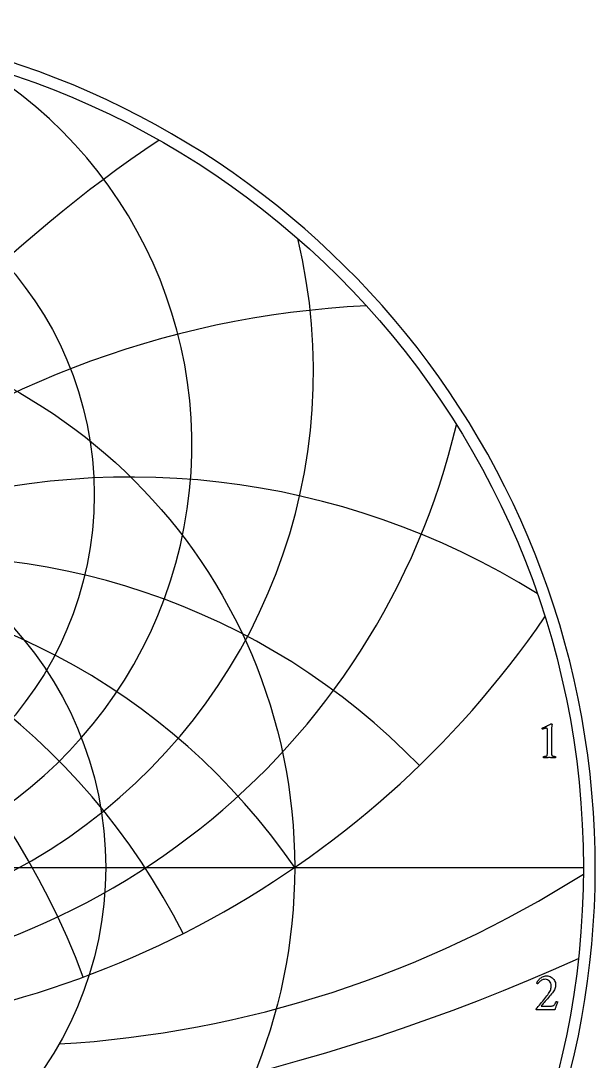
# Model space of a CAD drawing. Header units: millimetres. Extents: x -32.4 to 32.3, y -32.4 to 33.4.
# Drawn here: x 10.43 to 32.35, y -7.4 to 32.32 of the extents above; entities that cross this region are included whole.
import ezdxf

# ---------------------------------------------------------------- set-up
doc = ezdxf.new("R2010")
doc.units = ezdxf.units.MM
for name, color, linetype in [('CUT_OUTER', 1, 'Continuous'), ('ENGRAVE', 7, 'Continuous'), ('ENGRAVE_FINE', 8, 'Continuous'), ('TEXT', 5, 'Continuous')]:
    doc.layers.add(name, color=color, linetype=linetype)

msp = doc.modelspace()

# ---------------------------------------------------------------- linework, layer by layer
at = {"layer": 'CUT_OUTER'}
msp.add_arc((-0.0002, -0.0001), 32.35, 127.26523, 87.73645, dxfattribs=at)
at = {"layer": 'ENGRAVE'}
msp.add_lwpolyline([(-31.9, 0), (31.9, 0)], dxfattribs=at)
for centre, radius in [((0, 0), 31.9), ((0, 14.2317), 13.2287), ((0, 0), 20.8814), ((0, 0), 13.6687)]:
    msp.add_circle(centre, radius, dxfattribs=at)
for centre, radius, start, end in [((0, 16.1373), 16.9577, 120.8977, 59.1023), ((0, 18.9436), 21.6001, 166.41795, 13.58205), ((0, 23.2536), 27.7874, 193.20712, 346.79288), ((0, -14.3514), 25.3376, 34.5, 145.5), ((0, -14.3514), 25.3376, 34.5, 145.5), ((0, 30.3826), 36.8665, 214.36875, 325.63125), ((9.3916, 35.0498), 41.8656, 273.42248, 302.52125)]:
    msp.add_arc(centre, radius, start, end, dxfattribs=at)
at = {"layer": 'ENGRAVE_FINE'}
for centre, radius, start, end in [((43.8861, -14.3514), 50.6753, 123.78617, 170.48784), ((43.8861, -14.3514), 50.6753, 123.78617, 170.48784), ((25.3376, -14.3514), 35.8328, 92.74678, 165.34208), ((25.3376, -14.3514), 35.8328, 92.74678, 165.34208), ((-14.6287, -14.3514), 29.2574, 20.32714, 122.01034), ((-14.6287, -14.3514), 29.2574, 20.32714, 122.01034), ((14.6287, -14.3514), 29.2574, 57.98966, 159.67286), ((14.6287, -14.3514), 29.2574, 57.98966, 159.67286), ((-6.7892, -14.3514), 26.2314, 26.80301, 135.93736), ((-6.7892, -14.3514), 26.2314, 26.80301, 135.93736), ((6.7892, -14.3514), 26.2314, 44.06264, 153.19699), ((6.7892, -14.3514), 26.2314, 44.06264, 153.19699), ((0, 66.8595), 77.157, 245.733951, 294.266049)]:
    msp.add_arc(centre, radius, start, end, dxfattribs=at)
at = {"layer": 'TEXT'}
for points in [[(30.5269, 4.4211), (30.5269, 5.2396), (30.5263, 5.2597), (30.5246, 5.2764), (30.5216, 5.2898), (30.5176, 5.2997), (30.5121, 5.307), (30.5049, 5.3122), (30.496, 5.3153), (30.4854, 5.3163), (30.4725, 5.3153), (30.4564, 5.3124), (30.4373, 5.3076), (30.415, 5.3008), (30.3926, 5.2933), (30.373, 5.2865), (30.3563, 5.2804), (30.3425, 5.2749), (30.3343, 5.2825), (30.3285, 5.2909), (30.325, 5.3001), (30.3238, 5.3101), (30.3238, 5.3102), (30.3238, 5.3106), (30.3238, 5.3113), (30.3238, 5.3122), (30.3241, 5.3159), (30.3248, 5.3189), (30.3261, 5.3211), (30.3279, 5.3225), (30.3692, 5.3412), (30.4101, 5.3601), (30.4505, 5.3791), (30.4906, 5.3982), (30.5288, 5.4165), (30.5637, 5.4331), (30.5951, 5.4481), (30.6232, 5.4614), (30.6465, 5.4723), (30.6634, 5.48), (30.6739, 5.4847), (30.6782, 5.4862), (30.6823, 5.4862), (30.6871, 5.4855), (30.6911, 5.4831), (30.6943, 5.4792), (30.6968, 5.4738), (30.6988, 5.4678), (30.7004, 5.4624), (30.7019, 5.4575), (30.703, 5.4531), (30.7025, 5.4499), (30.701, 5.4404), (30.6984, 5.4245), (30.6947, 5.4023), (30.6911, 5.3743), (30.6885, 5.3409), (30.687, 5.3023), (30.6864, 5.2583), (30.6864, 4.4211), (30.6865, 4.3987), (30.6867, 4.3771), (30.687, 4.3562), (30.6875, 4.3361), (30.6885, 4.3174), (30.6903, 4.3004), (30.6931, 4.2852), (30.6968, 4.2719), (30.7003, 4.2668), (30.7067, 4.2621), (30.7158, 4.2575), (30.7279, 4.2532), (30.7416, 4.2494), (30.7556, 4.2463), (30.7701, 4.2437), (30.7849, 4.2418), (30.7988, 4.2405), (30.8105, 4.2395), (30.82, 4.2389), (30.8274, 4.2387), (30.8301, 4.2338), (30.8323, 4.2273), (30.8338, 4.2193), (30.8346, 4.2097), (30.8345, 4.2001), (30.8333, 4.1921), (30.8309, 4.1856), (30.8274, 4.1807), (30.7969, 4.1827), (30.7678, 4.1846), (30.7399, 4.1864), (30.7134, 4.188), (30.687, 4.1893), (30.6595, 4.1903), (30.631, 4.1909), (30.6015, 4.1911), (30.5731, 4.1909), (30.5461, 4.1903), (30.5203, 4.1893), (30.4958, 4.188), (30.4711, 4.1864), (30.4445, 4.1846), (30.4161, 4.1827), (30.386, 4.1807), (30.3824, 4.1856), (30.38, 4.1921), (30.3788, 4.2001), (30.3787, 4.2097), (30.3796, 4.2193), (30.381, 4.2273), (30.3832, 4.2338), (30.386, 4.2387), (30.3933, 4.2389), (30.4028, 4.2395), (30.4145, 4.2405), (30.4285, 4.2418), (30.4433, 4.2437), (30.4577, 4.2463), (30.4718, 4.2494), (30.4854, 4.2532), (30.4974, 4.2575), (30.5062, 4.2621), (30.5119, 4.2668), (30.5145, 4.2719), (30.5182, 4.2852), (30.5212, 4.3004), (30.5234, 4.3174), (30.5248, 4.3361), (30.5257, 4.3562), (30.5264, 4.3771), (30.5268, 4.3987), (30.5269, 4.4211)], [(30.9195, -5.1357), (30.909, -5.1614), (30.8983, -5.1888), (30.8873, -5.2178), (30.876, -5.2486), (30.8649, -5.2796), (30.8542, -5.3095), (30.8441, -5.3382), (30.8346, -5.3657), (30.826, -5.3904), (30.819, -5.4108), (30.8136, -5.4267), (30.8097, -5.4382), (30.1093, -5.4382), (30.1061, -5.4358), (30.1028, -5.4328), (30.0994, -5.4291), (30.0958, -5.4247), (30.0926, -5.4203), (30.0904, -5.4162), (30.089, -5.4125), (30.0885, -5.4092), (30.1313, -5.361), (30.1745, -5.3118), (30.2183, -5.2616), (30.2626, -5.2103), (30.3066, -5.1586), (30.3496, -5.1072), (30.3916, -5.056), (30.4325, -5.0051), (30.4715, -4.9554), (30.5077, -4.9077), (30.5409, -4.8621), (30.5714, -4.8186), (30.5997, -4.7744), (30.6224, -4.7331), (30.6396, -4.6947), (30.6512, -4.659), (30.6589, -4.6245), (30.6644, -4.5891), (30.6677, -4.553), (30.6688, -4.5161), (30.6648, -4.4663), (30.653, -4.4207), (30.6332, -4.3793), (30.6056, -4.342), (30.5718, -4.3112), (30.5338, -4.2891), (30.4915, -4.2759), (30.445, -4.2715), (30.4059, -4.2737), (30.3693, -4.2803), (30.3354, -4.2913), (30.3041, -4.3068), (30.2754, -4.3248), (30.2497, -4.3435), (30.2267, -4.3631), (30.2067, -4.3834), (30.1896, -4.4029), (30.1756, -4.4197), (30.1647, -4.4339), (30.1569, -4.4456), (30.1506, -4.4448), (30.1442, -4.4422), (30.1377, -4.438), (30.131, -4.4321), (30.1251, -4.4259), (30.1209, -4.4205), (30.1184, -4.416), (30.1176, -4.4124), (30.122, -4.4015), (30.1292, -4.3873), (30.1391, -4.3699), (30.1517, -4.3492), (30.1671, -4.3267), (30.1852, -4.3037), (30.2059, -4.2801), (30.2295, -4.256), (30.2553, -4.2325), (30.2831, -4.2109), (30.3128, -4.1911), (30.3445, -4.1731), (30.3781, -4.1581), (30.4136, -4.1475), (30.4511, -4.141), (30.4906, -4.1389), (30.5382, -4.142), (30.5835, -4.1511), (30.6267, -4.1663), (30.6677, -4.1876), (30.7056, -4.2137), (30.7392, -4.2433), (30.7688, -4.2764), (30.7941, -4.313), (30.8145, -4.352), (30.8291, -4.3922), (30.8379, -4.4338), (30.8408, -4.4767), (30.8388, -4.5196), (30.833, -4.5611), (30.8233, -4.6014), (30.8097, -4.6404), (30.7927, -4.6781), (30.7729, -4.7145), (30.7502, -4.7496), (30.7247, -4.7834), (30.6885, -4.8276), (30.6504, -4.8733), (30.6103, -4.9203), (30.5683, -4.9688), (30.5258, -5.0173), (30.4846, -5.0642), (30.4445, -5.1095), (30.4056, -5.1533), (30.3692, -5.1941), (30.3367, -5.2307), (30.3081, -5.263), (30.2833, -5.2911), (30.6853, -5.2911), (30.714, -5.2887), (30.74, -5.2815), (30.7633, -5.2695), (30.7838, -5.2527), (30.8026, -5.2311), (30.8208, -5.2043), (30.8384, -5.1725), (30.8553, -5.1357), (30.8583, -5.1302), (30.863, -5.1263), (30.8697, -5.124), (30.8781, -5.1232), (30.8817, -5.1235), (30.8864, -5.1243), (30.8921, -5.1256), (30.8988, -5.1274), (30.9055, -5.1294), (30.9112, -5.1315), (30.9159, -5.1336), (30.9195, -5.1357)]]:
    msp.add_lwpolyline(points, close=True, dxfattribs=at)

doc.saveas('drawing.dxf')
